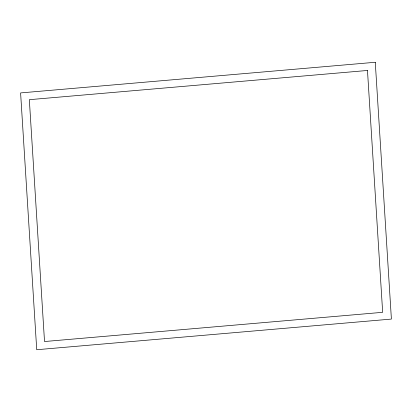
<?xml version="1.0" encoding="UTF-8"?>
<svg xmlns="http://www.w3.org/2000/svg" width="412" height="412" viewBox="0 0 412 412"><rect width="100%" height="100%" fill="white"/><g stroke="black" fill="none" stroke-linecap="round" stroke-linejoin="round"><path stroke-width="0.62" d="M375.27 62.274L20.6 92.921L36.73 349.726L391.4 319.079L375.27 62.274M367.478 70.467L29.334 99.683L44.522 341.533L382.666 312.317L367.478 70.467"/></g></svg>
